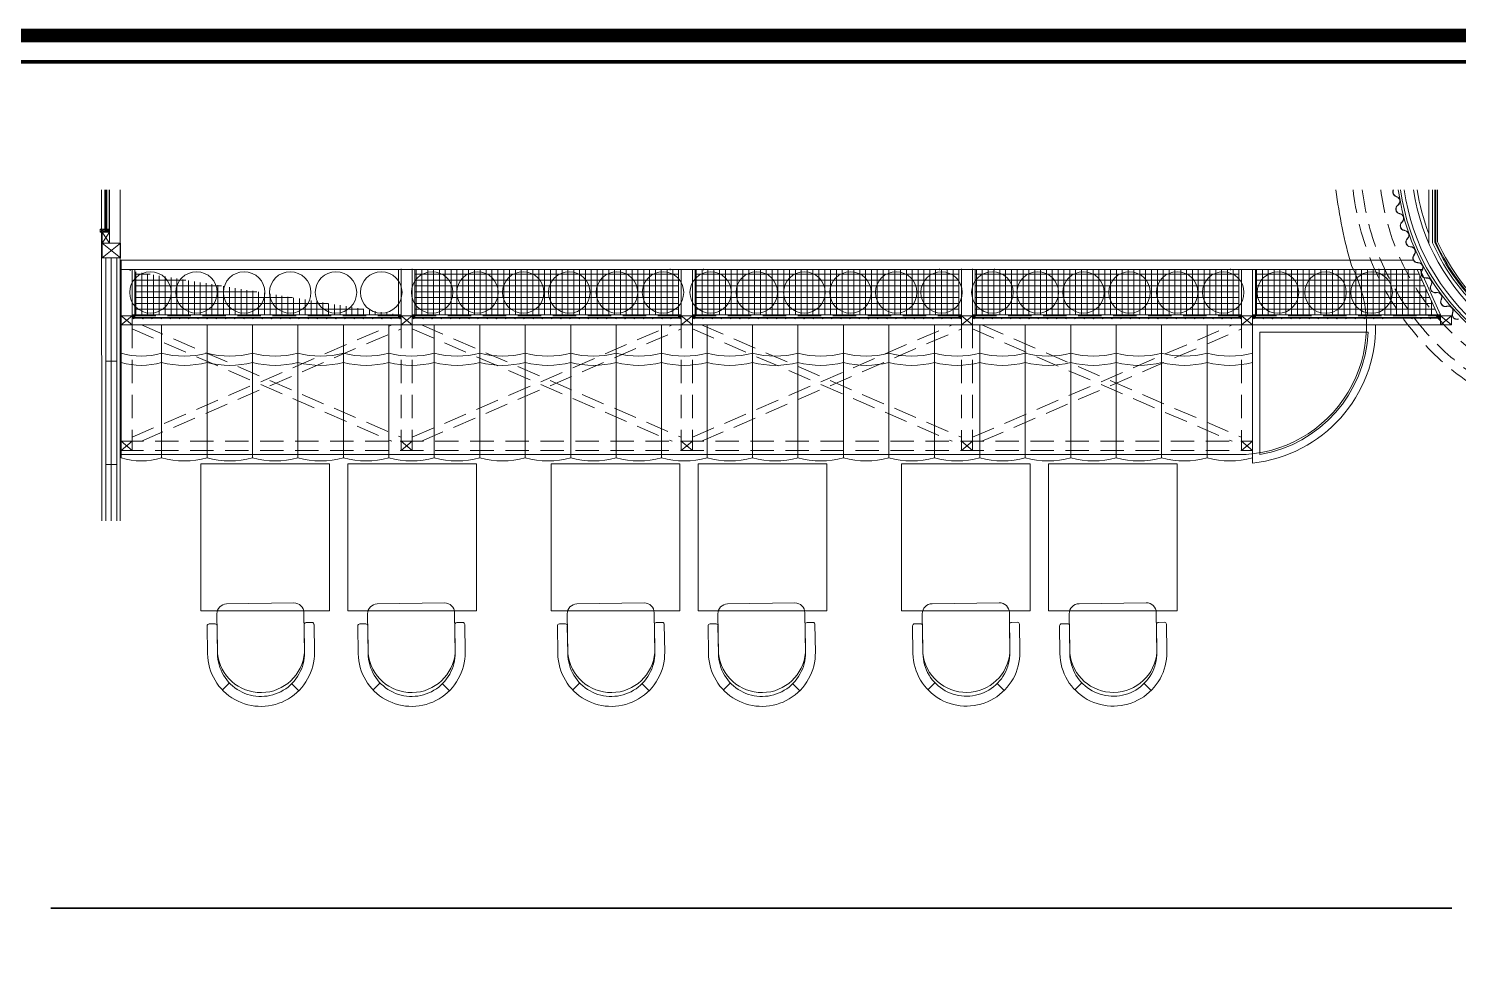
# Model space of a CAD drawing. Header units: millimetres. Extents: x 54215 to 67697, y 23496 to 56611.
# Drawn here: x 59034 to 59812, y 28846 to 29359 of the extents above; entities that cross this region are included whole.
import ezdxf

# ---------------------------------------------------------------- set-up
doc = ezdxf.new("R2010")
doc.units = ezdxf.units.MM
doc.linetypes.add('DASHED', pattern=[19.05, 12.7, -6.35])
for name, color, linetype, lineweight in [('1-kutu profil', 5, 'Continuous', 0), ('no3_ahsap gorunus on ince', 32, 'Continuous', 13), ('no3_cam gorunus on', 142, 'Continuous', 15), ('no3_duvar kaplama', 8, 'Continuous', 0), ('no3_duvar mevcut', 4, 'Continuous', 35), ('no3_kutu profil gorunus', 8, 'Continuous', 0), ('no3_kutuprofil kesit', 74, 'Continuous', 18), ('no3_lejand', 255, 'Continuous', 13), ('no3_tefriş arka ince', 65, 'Continuous', 13), ('no3_tefriş izdüşüm', 87, 'Continuous', 15)]:
    doc.layers.add(name, color=color, linetype=linetype, lineweight=lineweight)
for name, color, linetype, lineweight, true_color in [('no3_alçıpan kesit', 7, 'Continuous', 20, 0xf5003d), ('no3_doğrama kesit', 7, 'Continuous', 18, 0x35355a), ('no3_sandalye masa', 7, 'Continuous', 15, 0x9e0025), ('no3_tefriş ön ince', 7, 'Continuous', 18, 0x8c1aff)]:
    doc.layers.add(name, color=color, linetype=linetype, lineweight=lineweight, true_color=true_color)

# ---------------------------------------------------------------- blocks, each defined once
blk = doc.blocks.new('madalyon kolçaklı')
at = {"layer": 'no3_sandalye masa'}
for p, q in [((4897.04, 1692.8, 0), (4900.79, 1696.66, 0)), ((4863.15, 1691.91, 0), (4859.29, 1695.66, 0)), ((4851.45, 1660.73, 0), (4851.45, 1675.81, 0)), ((4856.83, 1660.73, 0), (4856.83, 1675.81, 0)), ((4856.83, 1675.78, 0), (4856.83, 1654.24, 0)), ((4904.2, 1676.02, 0), (4904.2, 1654.49, 0)), ((4904.22, 1660.73, 0), (4904.22, 1675.8, 0)), ((4909.6, 1660.73, 0), (4909.6, 1675.8, 0)), ((4855.78, 1659.65, 0), (4852.54, 1659.65, 0)), ((4905.27, 1659.65, 0), (4908.5, 1659.65, 0)), ((4862.22, 1648.88, 0), (4898.81, 1648.88, 0))]:
    blk.add_line(p, q, dxfattribs=at)
for centre, radius, start, end in [((4880.52, 1675.81, 0), 29.08, 359.99827, 179.99827), ((4880.52, 1675.81, 0), 23.69, 359.99827, 179.99827), ((4880.53, 1673.6, 0), 23.79, 5.39536, 174.75062), ((4852.54, 1660.73, 0), 1.08, 177.79404, 269.99827), ((4855.78, 1660.73, 0), 1.08, 269.99827, 357.50636), ((4905.27, 1660.73, 0), 1.08, 182.49018, 269.99827), ((4908.5, 1660.73, 0), 1.08, 269.99827, 2.2025), ((4862.22, 1654.27, 0), 5.38, 179.99827, 269.99827), ((4898.81, 1654.27, 0), 5.38, 269.99827, 359.99827)]:
    blk.add_arc(centre, radius, start, end, dxfattribs=at)
blk = doc.blocks.new('dwfrtklş')
at = {"layer": 'no3_tefriş ön ince'}
for p, q in [((62895, 26537.61), (62895, 26517.21)), ((62917.02, 26537.61), (63510.55, 26537.61)), ((62917.02, 26537.61), (62917.02, 26517.21)), ((62917.02, 26537.61), (62917.02, 26517.21)), ((62941.75, 26537.61), (62941.75, 26517.21)), ((62966.48, 26537.61), (62966.48, 26517.21)), ((62991.21, 26537.61), (62991.21, 26517.21)), ((63015.94, 26537.61), (63015.94, 26517.21)), ((63040.67, 26537.61), (63040.67, 26517.21)), ((63065.4, 26537.61), (63065.4, 26517.21)), ((63090.13, 26537.61), (63090.13, 26517.21)), ((63114.86, 26537.61), (63114.86, 26517.21)), ((63139.59, 26537.61), (63139.59, 26517.21)), ((63164.32, 26537.61), (63164.32, 26517.21)), ((63189.05, 26537.61), (63189.05, 26517.21)), ((63213.78, 26537.61), (63213.78, 26517.21)), ((63238.51, 26537.61), (63238.51, 26517.21)), ((63263.24, 26537.61), (63263.24, 26517.21)), ((63287.97, 26537.61), (63287.97, 26517.21)), ((63312.7, 26537.61), (63312.7, 26517.21)), ((63337.43, 26537.61), (63337.43, 26517.21)), ((63362.16, 26537.61), (63362.16, 26517.21)), ((63386.89, 26537.61), (63386.89, 26517.21)), ((63411.62, 26537.61), (63411.62, 26517.21)), ((63436.35, 26537.61), (63436.35, 26517.21)), ((63461.08, 26537.61), (63461.08, 26517.21)), ((63485.81, 26537.61), (63485.81, 26517.21)), ((63510.55, 26537.61), (63510.55, 26517.21)), ((62895, 26465.21), (62895, 26517.21)), ((62917.02, 26465.21), (62917.02, 26517.21)), ((62917.02, 26517.21), (62917.02, 26465.21)), ((62941.75, 26517.21), (62941.75, 26465.21)), ((62966.48, 26517.21), (62966.48, 26465.21)), ((62991.21, 26517.21), (62991.21, 26465.21)), ((63015.94, 26517.21), (63015.94, 26465.21)), ((63040.67, 26517.21), (63040.67, 26465.21)), ((63065.4, 26517.21), (63065.4, 26465.21)), ((63090.13, 26517.21), (63090.13, 26465.21)), ((63114.86, 26517.21), (63114.86, 26465.21)), ((63139.59, 26517.21), (63139.59, 26465.21)), ((63164.32, 26517.21), (63164.32, 26465.21)), ((63189.05, 26517.21), (63189.05, 26465.21)), ((63213.78, 26517.21), (63213.78, 26465.21)), ((63238.51, 26517.21), (63238.51, 26465.21)), ((63263.24, 26517.21), (63263.24, 26465.21)), ((63287.97, 26517.21), (63287.97, 26465.21)), ((63312.7, 26517.21), (63312.7, 26465.21)), ((63337.43, 26517.21), (63337.43, 26465.21)), ((63362.16, 26517.21), (63362.16, 26465.21)), ((63386.89, 26517.21), (63386.89, 26465.21)), ((63411.62, 26517.21), (63411.62, 26465.21)), ((63436.35, 26517.21), (63436.35, 26465.21)), ((63461.08, 26517.21), (63461.08, 26465.21)), ((63485.81, 26517.21), (63485.81, 26465.21)), ((63510.55, 26517.21), (63510.55, 26465.21))]:
    blk.add_line(p, q, dxfattribs=at)
for centre, radius, start, end in [((62906.01, 26559.18), 38.57, 253.41961, 286.58039), ((62906.01, 26554.18), 38.57, 253.41961, 286.58039), ((62929.38, 26569.07), 48.47, 255.219, 284.781), ((62929.38, 26564.07), 48.47, 255.219, 284.781), ((62954.11, 26569.07), 48.47, 255.219, 284.781), ((62954.11, 26564.07), 48.47, 255.219, 284.781), ((62978.84, 26569.07), 48.47, 255.219, 284.781), ((62978.84, 26564.07), 48.47, 255.219, 284.781), ((63003.57, 26569.07), 48.47, 255.219, 284.781), ((63003.57, 26564.07), 48.47, 255.219, 284.781), ((63028.3, 26569.07), 48.47, 255.219, 284.781), ((63028.3, 26564.07), 48.47, 255.219, 284.781), ((63053.03, 26569.07), 48.47, 255.219, 284.781), ((63053.03, 26564.07), 48.47, 255.219, 284.781), ((63077.76, 26569.07), 48.47, 255.219, 284.781), ((63077.76, 26564.07), 48.47, 255.219, 284.781), ((63102.49, 26569.07), 48.47, 255.219, 284.781), ((63102.49, 26564.07), 48.47, 255.219, 284.781), ((63127.22, 26569.07), 48.47, 255.219, 284.781), ((63127.22, 26564.07), 48.47, 255.219, 284.781), ((63151.95, 26569.07), 48.47, 255.219, 284.781), ((63151.95, 26564.07), 48.47, 255.219, 284.781), ((63176.68, 26569.07), 48.47, 255.219, 284.781), ((63176.68, 26564.07), 48.47, 255.219, 284.781), ((63201.42, 26569.07), 48.47, 255.219, 284.781), ((63201.42, 26564.07), 48.47, 255.219, 284.781), ((63226.15, 26569.07), 48.47, 255.219, 284.781), ((63226.15, 26564.07), 48.47, 255.219, 284.781), ((63250.88, 26569.07), 48.47, 255.219, 284.781), ((63250.88, 26564.07), 48.47, 255.219, 284.781), ((63275.61, 26569.07), 48.47, 255.219, 284.781), ((63275.61, 26564.07), 48.47, 255.219, 284.781), ((63300.34, 26569.07), 48.47, 255.219, 284.781), ((63300.34, 26564.07), 48.47, 255.219, 284.781), ((63325.07, 26569.07), 48.47, 255.219, 284.781), ((63325.07, 26564.07), 48.47, 255.219, 284.781), ((63349.8, 26569.07), 48.47, 255.219, 284.781), ((63349.8, 26564.07), 48.47, 255.219, 284.781), ((63374.53, 26569.07), 48.47, 255.219, 284.781), ((63374.53, 26564.07), 48.47, 255.219, 284.781), ((63399.26, 26569.07), 48.47, 255.219, 284.781), ((63399.26, 26564.07), 48.47, 255.219, 284.781), ((63423.99, 26569.07), 48.47, 255.219, 284.781), ((63423.99, 26564.07), 48.47, 255.219, 284.781), ((63448.72, 26569.07), 48.47, 255.219, 284.781), ((63448.72, 26564.07), 48.47, 255.219, 284.781), ((63473.45, 26569.07), 48.47, 255.219, 284.781), ((63473.45, 26564.07), 48.47, 255.219, 284.781), ((63498.18, 26569.07), 48.47, 255.219, 284.781), ((63498.18, 26564.07), 48.47, 255.219, 284.781), ((62906.01, 26502.18), 38.57, 253.41961, 286.58039), ((62929.38, 26512.08), 48.47, 255.219, 284.781), ((62954.11, 26512.08), 48.47, 255.219, 284.781), ((62978.84, 26512.08), 48.47, 255.219, 284.781), ((63003.57, 26512.08), 48.47, 255.219, 284.781), ((63028.3, 26512.08), 48.47, 255.219, 284.781), ((63053.03, 26512.08), 48.47, 255.219, 284.781), ((63077.76, 26512.08), 48.47, 255.219, 284.781), ((63102.49, 26512.08), 48.47, 255.219, 284.781), ((63127.22, 26512.08), 48.47, 255.219, 284.781), ((63151.95, 26512.08), 48.47, 255.219, 284.781), ((63176.68, 26512.08), 48.47, 255.219, 284.781), ((63201.42, 26512.08), 48.47, 255.219, 284.781), ((63226.15, 26512.08), 48.47, 255.219, 284.781), ((63250.88, 26512.08), 48.47, 255.219, 284.781), ((63275.61, 26512.08), 48.47, 255.219, 284.781), ((63300.34, 26512.08), 48.47, 255.219, 284.781), ((63325.07, 26512.08), 48.47, 255.219, 284.781), ((63349.8, 26512.08), 48.47, 255.219, 284.781), ((63374.53, 26512.08), 48.47, 255.219, 284.781), ((63399.26, 26512.08), 48.47, 255.219, 284.781), ((63423.99, 26512.08), 48.47, 255.219, 284.781), ((63448.72, 26512.08), 48.47, 255.219, 284.781), ((63473.45, 26512.08), 48.47, 255.219, 284.781), ((63498.18, 26512.08), 48.47, 255.219, 284.781)]:
    blk.add_arc(centre, radius, start, end, dxfattribs=at)

msp = doc.modelspace()

# ---------------------------------------------------------------- hatches: boundary and pattern name
at = {"layer": 'no3_duvar kaplama'}
h = msp.add_hatch(dxfattribs=at)
h.set_pattern_fill('NET', color=256)
h.set_pattern_definition([(9e-15, (-3810.512, 2659.9187), (0, 3.175), []), (90, (-3810.512, 2659.9187), (-3.175, 2e-16), [])])
edge = h.paths.add_edge_path(flags=17)
edge.add_line((59754.841, 29227.742), (59701.533, 29227.742))
edge.add_line((59701.533, 29227.742), (59701.533, 29202.998))
edge.add_line((59701.533, 29202.998), (59761.725, 29202.998))
edge.add_arc((59691.988, 29196.928), 70, 4.974218, 26.116889)
edge = h.paths.add_edge_path()
edge.add_line((59789.762, 29227.437), (59754.841, 29227.742))
edge.add_arc((59691.988, 29196.928), 70, 4.974218, 26.116889, ccw=False)
edge.add_line((59761.725, 29202.998), (59800.787, 29202.692))
edge.add_line((59800.787, 29202.692), (59789.762, 29227.437))
h.paths.add_polyline_path([(59692.533, 29227.742), (59549.147, 29227.742), (59549.147, 29202.998), (59692.533, 29202.998)], flags=17)
h.paths.add_polyline_path([(59540.147, 29227.742), (59396.761, 29227.742), (59396.761, 29202.998), (59540.147, 29202.998)], flags=17)
h.paths.add_polyline_path([(59387.761, 29227.742), (59244.375, 29227.742), (59244.375, 29202.998), (59387.761, 29202.998)], flags=17)
edge = h.paths.add_edge_path()
edge.add_line((59787.386, 29227.742), (59084.488, 29227.742))
edge.add_line((59235.375, 29202.998), (59235.375, 29227.742))
edge.add_line((59235.375, 29202.998), (59091.988, 29202.998))
edge.add_line((59091.988, 29202.998), (59091.988, 29227.742))

# ---------------------------------------------------------------- linework, layer by layer
msp.add_line((59078.155, 29249.551), (59078.155, 29271.079))
at = {"color": 252, "const_width": 2.031}
msp.add_lwpolyline([(60417.076, 28835.787, -0.4142136), (60407.53, 28826.241), (60047.189, 28826.241, 0.4142136), (60023.326, 28802.378), (60023.326, 28570.426, 0.4142136), (60047.189, 28546.563), (60407.53, 28546.563, -0.4142136), (60417.076, 28537.017), (60417.076, 28221.372), (58618.399, 28221.372), (58618.399, 29340.736), (60417.076, 29340.736), (60417.076, 28835.787)], format="xyb", dxfattribs=at)
for p in [(59236.875, 29227.742), (59242.875, 29227.742), (59383.261, 29227.742), (59401.261, 29227.742), (59529.647, 29227.742), (59541.647, 29227.742), (59547.647, 29227.742), (59559.647, 29227.742), (59688.033, 29227.742), (59768.766, 29227.676)]:
    msp.add_point(p)
at = {"layer": 'no3_ahsap gorunus on ince'}
for points in [[(59700.033, 29197.498), (59766.986, 29197.498, -0.3852539), (59700.033, 29122.361)], [(59704.033, 29193.498), (59762.906, 29193.498, -0.3514859), (59704.033, 29126.957)]]:
    msp.add_lwpolyline(points, format="xyb", close=True, dxfattribs=at)
at = {"layer": 'no3_alçıpan kesit', "lineweight": 13}
for p, q in [((59797.97, 29271.079), (59797.97, 29242.245)), ((59799.17, 29271.079), (59799.17, 29242.498))]:
    msp.add_line(p, q, dxfattribs=at)
for radius, start, end in [(123.121, 187.813545, 230.758693), (121.921, 187.890936, 230.194754), (112.921, 203.802141, 230.149806), (111.721, 203.931511, 230.758693)]:
    msp.add_arc((59901.287, 29287.817), radius, start, end, dxfattribs=at)
at = {"layer": 'no3_cam gorunus on'}
for p, q in [((59075.655, 29271.079), (59075.655, 29248.051)), ((59076.155, 29271.079), (59076.155, 29248.051)), ((59076.655, 29271.079), (59076.655, 29248.051))]:
    msp.add_line(p, q, dxfattribs=at)
at = {"layer": 'no3_doğrama kesit'}
for p, q in [((59076.155, 29234.051), (59076.155, 29090.885)), ((59079.155, 29234.051), (59079.155, 29090.885)), ((59082.155, 29234.051), (59082.155, 29090.885)), ((59076.155, 29177.82), (59082.155, 29177.82)), ((59076.155, 29121.589), (59082.155, 29121.589))]:
    msp.add_line(p, q, dxfattribs=at)
for p in [(59079.155, 29177.82), (59079.155, 29121.589)]:
    msp.add_point(p, dxfattribs=at)
at = {"layer": 'no3_duvar kaplama', "lineweight": 13}
for p, q in [((59799.67, 29271.079), (59799.67, 29242.605)), ((59800.67, 29271.079), (59800.67, 29242.817))]:
    msp.add_line(p, q, dxfattribs=at)
at = {"layer": 'no3_duvar kaplama'}
for p, q in [((59778.305, 29267.312), (59778.115, 29267.377)), ((59778.345, 29267.431), (59778.155, 29267.496)), ((59779.15, 29262.84), (59778.989, 29262.719)), ((59779.225, 29262.74), (59779.064, 29262.619)), ((59780.062, 29257.973), (59779.868, 29258.028)), ((59780.096, 29258.094), (59779.902, 29258.149)), ((59781.339, 29253.602), (59781.19, 29253.466)), ((59781.423, 29253.509), (59781.275, 29253.373)), ((59782.716, 29248.845), (59782.517, 29248.881)), ((59782.738, 29248.969), (59782.54, 29249.004)), ((59784.304, 29244.579), (59784.165, 29244.432)), ((59784.395, 29244.492), (59784.257, 29244.346)), ((59786.023, 29239.935), (59785.822, 29239.956)), ((59786.036, 29240.06), (59785.835, 29240.081)), ((59787.938, 29235.805), (59787.812, 29235.649)), ((59788.036, 29235.727), (59787.91, 29235.57)), ((59790.015, 29231.31), (59789.814, 29231.316)), ((59790.019, 29231.436), (59789.817, 29231.441)), ((59792.243, 29227.34), (59792.129, 29227.174)), ((59792.347, 29227.269), (59792.232, 29227.103)), ((59794.652, 29223.142), (59794.452, 29223.118)), ((59794.666, 29223.017), (59794.466, 29222.993)), ((59797.151, 29219.208), (59797.049, 29219.034)), ((59797.259, 29219.144), (59797.157, 29218.971)), ((59799.844, 29215.17), (59799.647, 29215.128)), ((59799.87, 29215.047), (59799.673, 29215.005)), ((59802.679, 29211.47), (59802.592, 29211.288)), ((59802.792, 29211.416), (59802.705, 29211.234)), ((59805.702, 29207.748), (59805.509, 29207.69)), ((59805.738, 29207.628), (59805.545, 29207.57)), ((59808.846, 29204.308), (59808.775, 29204.119)), ((59808.964, 29204.264), (59808.893, 29204.075))]:
    msp.add_line(p, q, dxfattribs=at)
for centre, radius, start, end in [((59778.963, 29269.9), 2.663, 153.723662, 251.40802), ((59778.963, 29269.9), 2.537, 152.314944, 251.40802), ((59780.589, 29260.591), 2.663, 126.945682, 254.294039), ((59780.589, 29260.591), 2.537, 126.945682, 254.294039), ((59777.625, 29264.868), 2.537, 306.945682, 74.294039), ((59777.625, 29264.868), 2.663, 306.945682, 74.294039), ((59779.626, 29255.473), 2.537, 312.469959, 79.818315), ((59779.626, 29255.473), 2.663, 312.469959, 79.818315), ((59782.988, 29251.502), 2.663, 132.469959, 259.818315), ((59782.988, 29251.502), 2.537, 132.469959, 259.818315), ((59782.459, 29246.321), 2.537, 316.63934, 83.987696), ((59782.459, 29246.321), 2.663, 316.63934, 83.987696), ((59786.101, 29242.604), 2.663, 136.63934, 263.987696), ((59786.101, 29242.604), 2.537, 136.63934, 263.987696), ((59785.963, 29237.398), 2.537, 321.125318, 88.473675), ((59785.963, 29237.398), 2.663, 321.125318, 88.473675), ((59789.885, 29233.977), 2.663, 141.125318, 268.473675), ((59789.885, 29233.977), 2.537, 141.125318, 268.473675), ((59790.152, 29228.776), 2.663, 325.51302, 92.861376), ((59790.152, 29228.776), 2.537, 325.51302, 92.861376), ((59794.324, 29225.666), 2.663, 145.51302, 272.861376), ((59794.324, 29225.666), 2.537, 145.51302, 272.861376), ((59794.966, 29220.498), 2.663, 329.442814, 96.79117), ((59794.966, 29220.498), 2.537, 329.442814, 96.79117), ((59799.342, 29217.681), 2.663, 149.442814, 276.79117), ((59799.342, 29217.681), 2.537, 149.442814, 276.79117), ((59800.389, 29212.563), 2.663, 334.470763, 101.819119), ((59800.389, 29212.563), 2.537, 334.470763, 101.819119), ((59804.995, 29210.14), 2.663, 154.470763, 281.819119), ((59804.995, 29210.14), 2.537, 154.470763, 281.819119), ((59806.47, 29205.199), 2.663, 339.435742, 106.784099), ((59806.47, 29205.199), 2.537, 339.435742, 106.784099), ((59811.268, 29203.184), 2.663, 159.435742, 286.784099), ((59811.268, 29203.184), 2.537, 159.435742, 286.784099)]:
    msp.add_arc(centre, radius, start, end, dxfattribs=at)
at = {"layer": 'no3_duvar kaplama', "lineweight": 13}
for radius, start in [(111.221, 203.986041), (110.221, 204.096229)]:
    msp.add_arc((59901.287, 29287.817), radius, start, 230.758693, dxfattribs=at)
at = {"layer": 'no3_duvar mevcut'}
msp.add_line((59046.284, 28880.215), (59808.404, 28880.215), dxfattribs=at)
at = {"layer": 'no3_kutu profil gorunus'}
for p, q in [((59073.993, 29090.885), (59073.898, 29271.079)), ((59083.898, 29271.079), (59083.993, 29090.885)), ((59787.526, 29232.742), (59084.488, 29232.742)), ((59084.488, 29197.524), (59084.488, 29232.742)), ((59792.469, 29227.742), (59084.488, 29227.742)), ((59090.488, 29197.524), (59090.488, 29227.742)), ((59091.988, 29202.998), (59091.988, 29227.742)), ((59235.375, 29202.998), (59235.375, 29227.742)), ((59236.875, 29202.524), (59236.875, 29227.742)), ((59242.875, 29202.524), (59242.875, 29227.742)), ((59244.375, 29202.998), (59244.375, 29227.742)), ((59387.761, 29202.998), (59387.761, 29227.742)), ((59389.261, 29202.524), (59389.261, 29227.742)), ((59395.261, 29202.524), (59395.261, 29227.742)), ((59396.761, 29202.998), (59396.761, 29227.742)), ((59540.147, 29202.998), (59540.147, 29227.742)), ((59541.647, 29202.524), (59541.647, 29227.742)), ((59547.647, 29202.524), (59547.647, 29227.742)), ((59549.147, 29202.998), (59549.147, 29227.742)), ((59692.533, 29202.998), (59692.533, 29227.742)), ((59694.033, 29202.524), (59694.033, 29227.742)), ((59700.033, 29202.524), (59700.033, 29227.742)), ((59701.533, 29202.998), (59701.533, 29227.742)), ((59800.923, 29202.387), (59789.626, 29227.742)), ((59802.293, 29202.998), (59791.268, 29227.742)), ((59236.875, 29201.198), (59090.488, 29201.198)), ((59235.375, 29202.998), (59091.988, 29202.998)), ((59235.375, 29201.498), (59091.988, 29201.498)), ((59389.261, 29201.198), (59242.875, 29201.198)), ((59387.761, 29202.998), (59244.375, 29202.998)), ((59387.761, 29201.498), (59244.375, 29201.498)), ((59541.647, 29201.198), (59395.261, 29201.198)), ((59540.147, 29202.998), (59396.761, 29202.998)), ((59540.147, 29201.498), (59396.761, 29201.498)), ((59694.033, 29201.198), (59547.647, 29201.198)), ((59692.533, 29202.998), (59549.147, 29202.998)), ((59692.533, 29201.498), (59549.147, 29201.498)), ((59802.293, 29201.198), (59700.033, 29201.198)), ((59800.793, 29202.998), (59701.533, 29202.998)), ((59800.793, 29201.498), (59701.533, 29201.498)), ((59084.488, 29197.524), (59808.293, 29197.524))]:
    msp.add_line(p, q, dxfattribs=at)
at = {"layer": 'no3_kutu profil gorunus', "lineweight": 13}
msp.add_line((59795.97, 29271.079), (59795.97, 29241.825), dxfattribs=at)
at = {"layer": 'no3_kutu profil gorunus', "linetype": 'DASHED'}
for p, q in [((59808.293, 29202.498), (59084.488, 29202.498)), ((59084.488, 29197.524), (59084.488, 29129.224)), ((59090.488, 29197.524), (59090.488, 29129.224)), ((59090.488, 29136.403), (59231.836, 29197.524)), ((59090.488, 29195.345), (59231.836, 29134.224)), ((59095.528, 29197.524), (59236.875, 29136.403)), ((59095.528, 29134.224), (59236.875, 29195.345)), ((59236.875, 29197.524), (59236.875, 29129.224)), ((59242.875, 29197.524), (59242.875, 29129.224)), ((59242.875, 29136.403), (59384.222, 29197.524)), ((59242.875, 29195.345), (59384.222, 29134.224)), ((59247.914, 29197.524), (59389.261, 29136.403)), ((59247.914, 29134.224), (59389.261, 29195.345)), ((59389.261, 29197.524), (59389.261, 29129.224)), ((59395.261, 29197.524), (59395.261, 29129.224)), ((59395.261, 29136.403), (59536.608, 29197.524)), ((59395.261, 29195.345), (59536.608, 29134.224)), ((59400.3, 29197.524), (59541.647, 29136.403)), ((59400.3, 29134.224), (59541.647, 29195.345)), ((59541.647, 29197.498), (59541.647, 29129.198)), ((59547.647, 29197.524), (59547.647, 29129.224)), ((59547.647, 29136.377), (59688.994, 29197.498)), ((59547.647, 29195.319), (59688.994, 29134.198)), ((59552.686, 29197.498), (59694.033, 29136.377)), ((59552.686, 29134.198), (59694.033, 29195.319)), ((59694.033, 29197.498), (59694.033, 29129.198)), ((59700.033, 29197.498), (59700.033, 29129.198)), ((59083.973, 29134.224), (59700.033, 29134.224)), ((59084.488, 29129.224), (59090.488, 29134.224)), ((59090.488, 29129.224), (59084.488, 29134.224)), ((59236.875, 29129.224), (59242.875, 29134.224)), ((59242.875, 29129.224), (59236.875, 29134.224)), ((59389.261, 29129.224), (59395.261, 29134.224)), ((59395.261, 29129.224), (59389.261, 29134.224)), ((59541.647, 29129.224), (59547.647, 29134.224)), ((59547.647, 29129.224), (59541.647, 29134.224)), ((59694.033, 29129.198), (59700.033, 29134.198)), ((59700.033, 29129.198), (59694.033, 29134.198)), ((59083.973, 29129.224), (59700.033, 29129.224))]:
    msp.add_line(p, q, dxfattribs=at)
for points in [[(59084.488, 29129.224), (59090.488, 29129.224), (59090.488, 29134.224), (59084.488, 29134.224)], [(59236.875, 29129.224), (59242.875, 29129.224), (59242.875, 29134.224), (59236.875, 29134.224)], [(59389.261, 29129.224), (59395.261, 29129.224), (59395.261, 29134.224), (59389.261, 29134.224)], [(59541.647, 29129.224), (59547.647, 29129.224), (59547.647, 29134.224), (59541.647, 29134.224)], [(59694.033, 29129.198), (59700.033, 29129.198), (59700.033, 29134.198), (59694.033, 29134.198)]]:
    msp.add_lwpolyline(points, close=True, dxfattribs=at)
at = {"layer": 'no3_kutu profil gorunus', "lineweight": 13}
for radius, start, end in [(119.921, 188.023398, 230.185349), (114.921, 188.374935, 230.160403), (112.921, 188.524362, 201.147293)]:
    msp.add_arc((59901.287, 29287.817), radius, start, end, dxfattribs=at)
at = {"layer": 'no3_kutuprofil kesit'}
for p, q in [((59073.155, 29248.051), (59075.655, 29249.551)), ((59075.655, 29248.051), (59073.155, 29249.551)), ((59074.155, 29248.051), (59078.155, 29242.051)), ((59074.161, 29242.051), (59078.155, 29248.045)), ((59076.655, 29248.051), (59078.155, 29249.551)), ((59078.155, 29248.051), (59076.655, 29249.551)), ((59084.155, 29242.051), (59074.155, 29234.051)), ((59084.155, 29234.051), (59074.155, 29242.051)), ((59084.488, 29197.524), (59090.488, 29202.524)), ((59090.488, 29197.524), (59084.488, 29202.524)), ((59091.988, 29202.998), (59090.488, 29201.498)), ((59091.988, 29201.498), (59090.488, 29202.998)), ((59236.875, 29202.998), (59235.375, 29201.498)), ((59236.875, 29201.498), (59235.375, 29202.998)), ((59236.875, 29197.524), (59242.875, 29202.524)), ((59242.875, 29197.524), (59236.875, 29202.524)), ((59244.375, 29202.998), (59242.875, 29201.498)), ((59244.375, 29201.498), (59242.875, 29202.998)), ((59389.261, 29202.998), (59387.761, 29201.498)), ((59389.261, 29201.498), (59387.761, 29202.998)), ((59389.261, 29197.524), (59395.261, 29202.524)), ((59395.261, 29197.524), (59389.261, 29202.524)), ((59396.761, 29202.998), (59395.261, 29201.498)), ((59396.761, 29201.498), (59395.261, 29202.998)), ((59541.647, 29202.998), (59540.147, 29201.498)), ((59541.647, 29201.498), (59540.147, 29202.998)), ((59541.647, 29197.524), (59547.647, 29202.524)), ((59547.647, 29197.524), (59541.647, 29202.524)), ((59549.147, 29202.998), (59547.647, 29201.498)), ((59549.147, 29201.498), (59547.647, 29202.998)), ((59694.033, 29202.998), (59692.533, 29201.498)), ((59694.033, 29201.498), (59692.533, 29202.998)), ((59694.033, 29197.524), (59700.033, 29202.524)), ((59700.033, 29197.524), (59694.033, 29202.524)), ((59701.533, 29202.998), (59700.033, 29201.498)), ((59701.533, 29201.498), (59700.033, 29202.998)), ((59802.293, 29202.998), (59800.793, 29201.498)), ((59802.293, 29201.498), (59800.793, 29202.998)), ((59802.293, 29197.524), (59808.293, 29202.524)), ((59808.293, 29197.524), (59802.293, 29202.524))]:
    msp.add_line(p, q, dxfattribs=at)
for points in [[(59073.155, 29248.051), (59075.655, 29248.051), (59075.655, 29249.551), (59073.155, 29249.551)], [(59074.155, 29242.051), (59078.155, 29242.051), (59078.155, 29248.051), (59074.155, 29248.051)], [(59076.655, 29248.051), (59078.155, 29248.051), (59078.155, 29249.551), (59076.655, 29249.551)], [(59074.155, 29234.051), (59084.155, 29234.051), (59084.155, 29242.051), (59074.155, 29242.051)], [(59084.488, 29197.524), (59090.488, 29197.524), (59090.488, 29202.524), (59084.488, 29202.524)], [(59091.988, 29202.998), (59091.988, 29201.498), (59090.488, 29201.498), (59090.488, 29202.998)], [(59236.875, 29202.998), (59236.875, 29201.498), (59235.375, 29201.498), (59235.375, 29202.998)], [(59236.875, 29197.524), (59242.875, 29197.524), (59242.875, 29202.524), (59236.875, 29202.524)], [(59244.375, 29202.998), (59244.375, 29201.498), (59242.875, 29201.498), (59242.875, 29202.998)], [(59389.261, 29202.998), (59389.261, 29201.498), (59387.761, 29201.498), (59387.761, 29202.998)], [(59389.261, 29197.524), (59395.261, 29197.524), (59395.261, 29202.524), (59389.261, 29202.524)], [(59396.761, 29202.998), (59396.761, 29201.498), (59395.261, 29201.498), (59395.261, 29202.998)], [(59541.647, 29202.998), (59541.647, 29201.498), (59540.147, 29201.498), (59540.147, 29202.998)], [(59541.647, 29197.524), (59547.647, 29197.524), (59547.647, 29202.524), (59541.647, 29202.524)], [(59549.147, 29202.998), (59549.147, 29201.498), (59547.647, 29201.498), (59547.647, 29202.998)], [(59694.033, 29202.998), (59694.033, 29201.498), (59692.533, 29201.498), (59692.533, 29202.998)], [(59694.033, 29197.524), (59700.033, 29197.524), (59700.033, 29202.524), (59694.033, 29202.524)], [(59701.533, 29202.998), (59701.533, 29201.498), (59700.033, 29201.498), (59700.033, 29202.998)], [(59802.293, 29202.998), (59802.293, 29201.498), (59800.793, 29201.498), (59800.793, 29202.998)], [(59802.293, 29197.524), (59808.293, 29197.524), (59808.293, 29202.524), (59802.293, 29202.524)]]:
    msp.add_lwpolyline(points, close=True, dxfattribs=at)
for centre in [(59091.319, 29201.048), (59096.319, 29201.048), (59101.319, 29201.048), (59106.319, 29201.048), (59111.319, 29201.048), (59116.319, 29201.048), (59121.319, 29201.048), (59126.319, 29201.048), (59131.319, 29201.048), (59136.319, 29201.048), (59141.319, 29201.048), (59146.319, 29201.048), (59151.319, 29201.048), (59156.319, 29201.048), (59161.319, 29201.048), (59166.319, 29201.048), (59171.319, 29201.048), (59176.319, 29201.048), (59181.319, 29201.048), (59186.319, 29201.048), (59191.319, 29201.048), (59196.319, 29201.048), (59201.319, 29201.048), (59206.319, 29201.048), (59211.319, 29201.048), (59216.319, 29201.048), (59221.319, 29201.048), (59226.319, 29201.048), (59231.319, 29201.048), (59236.319, 29201.048), (59243.705, 29201.048), (59248.705, 29201.048), (59253.705, 29201.048), (59258.705, 29201.048), (59263.705, 29201.048), (59268.705, 29201.048), (59273.705, 29201.048), (59278.705, 29201.048), (59283.705, 29201.048), (59288.705, 29201.048), (59293.705, 29201.048), (59298.705, 29201.048), (59303.705, 29201.048), (59308.705, 29201.048), (59313.705, 29201.048), (59318.705, 29201.048), (59323.705, 29201.048), (59328.705, 29201.048), (59333.705, 29201.048), (59338.705, 29201.048), (59343.705, 29201.048), (59348.705, 29201.048), (59353.705, 29201.048), (59358.705, 29201.048), (59363.705, 29201.048), (59368.705, 29201.048), (59373.705, 29201.048), (59378.705, 29201.048), (59383.705, 29201.048), (59388.705, 29201.048), (59396.091, 29201.048), (59401.091, 29201.048), (59406.091, 29201.048), (59411.091, 29201.048), (59416.091, 29201.048), (59421.091, 29201.048), (59426.091, 29201.048), (59431.091, 29201.048), (59436.091, 29201.048), (59441.091, 29201.048), (59446.091, 29201.048), (59451.091, 29201.048), (59456.091, 29201.048), (59461.091, 29201.048), (59466.091, 29201.048), (59471.091, 29201.048), (59476.091, 29201.048), (59481.091, 29201.048), (59486.091, 29201.048), (59491.091, 29201.048), (59496.091, 29201.048), (59501.091, 29201.048), (59506.091, 29201.048), (59511.091, 29201.048), (59516.091, 29201.048), (59521.091, 29201.048), (59526.091, 29201.048), (59531.091, 29201.048), (59536.091, 29201.048), (59541.091, 29201.048), (59548.477, 29201.048), (59553.477, 29201.048), (59558.477, 29201.048), (59563.477, 29201.048), (59568.477, 29201.048), (59573.477, 29201.048), (59578.477, 29201.048), (59583.477, 29201.048), (59588.477, 29201.048), (59593.477, 29201.048), (59598.477, 29201.048), (59603.477, 29201.048), (59608.477, 29201.048), (59613.477, 29201.048), (59618.477, 29201.048), (59623.477, 29201.048), (59628.477, 29201.048), (59633.477, 29201.048), (59638.477, 29201.048), (59643.477, 29201.048), (59648.477, 29201.048), (59653.477, 29201.048), (59658.477, 29201.048), (59663.477, 29201.048), (59668.477, 29201.048), (59673.477, 29201.048), (59678.477, 29201.048), (59683.477, 29201.048), (59688.477, 29201.048), (59693.477, 29201.048), (59700.863, 29201.048), (59705.863, 29201.048), (59710.863, 29201.048), (59715.863, 29201.048), (59720.863, 29201.048), (59725.863, 29201.048), (59730.863, 29201.048), (59735.863, 29201.048), (59740.863, 29201.048), (59745.863, 29201.048), (59750.863, 29201.048), (59755.863, 29201.048), (59760.863, 29201.048), (59765.863, 29201.048), (59770.863, 29201.048), (59786.722, 29201.048), (59791.722, 29201.048), (59796.722, 29201.048), (59801.722, 29201.048)]:
    msp.add_circle(centre, 0.15, dxfattribs=at)
at = {"layer": 'no3_lejand', "color": 1, "const_width": 7.466}
msp.add_lwpolyline([(60431.394, 28207.054), (58604.08, 28207.054), (58604.08, 29355.054), (60431.394, 29355.054), (60431.394, 28835.787, -0.4142136), (60407.53, 28811.923), (60047.189, 28811.923, 0.4142136), (60037.644, 28802.378), (60037.644, 28570.426, 0.4142136), (60047.189, 28560.881), (60407.53, 28560.881, -0.4142136), (60431.394, 28537.017), (60431.394, 28207.054)], format="xyb", dxfattribs=at)
at = {"layer": 'no3_sandalye masa'}
for points in [[(59197.84, 29121.928), (59127.84, 29121.928), (59127.84, 29041.928), (59197.84, 29041.928)], [(59277.84, 29121.928), (59207.84, 29121.928), (59207.84, 29041.928), (59277.84, 29041.928)], [(59388.4, 29121.928), (59318.4, 29121.928), (59318.4, 29041.928), (59388.4, 29041.928)], [(59468.4, 29121.928), (59398.4, 29121.928), (59398.4, 29041.928), (59468.4, 29041.928)], [(59578.961, 29121.928), (59508.961, 29121.928), (59508.961, 29041.928), (59578.961, 29041.928)], [(59658.961, 29121.928), (59588.961, 29121.928), (59588.961, 29041.928), (59658.961, 29041.928)]]:
    msp.add_lwpolyline(points, close=True, dxfattribs=at)
at = {"layer": 'no3_tefriş arka ince'}
for centre in [(59100.449, 29215.199), (59125.52, 29215.199), (59151.431, 29215.199), (59176.502, 29215.199), (59201.395, 29215.199), (59226.049, 29215.199), (59253.701, 29215.199), (59278.354, 29215.199), (59303.247, 29215.199), (59328.318, 29215.199), (59354.23, 29215.199), (59379.301, 29215.199), (59405.221, 29215.199), (59430.292, 29215.199), (59456.204, 29215.199), (59481.275, 29215.199), (59506.168, 29215.199), (59530.821, 29215.199), (59558.473, 29215.199), (59583.127, 29215.199), (59608.019, 29215.199), (59633.091, 29215.199), (59659.002, 29215.199), (59684.073, 29215.199), (59713.823, 29215.133), (59739.734, 29215.133), (59764.805, 29215.133)]:
    msp.add_circle(centre, 11.281, dxfattribs=at)
at = {"layer": 'no3_tefriş arka ince', "linetype": 'DASHED'}
for radius, start, end in [(147.569, 186.512876, 244.330838), (142.569, 186.742329, 243.361121), (132.569, 187.253554, 241.171669)]:
    msp.add_arc((59901.287, 29287.817), radius, start, end, dxfattribs=at)
at = {"layer": 'no3_tefriş izdüşüm'}
msp.add_lwpolyline([(59753.767, 29229.843), (59753.767, 29229.843, -0.5660525), (59691.988, 29126.928), (59083.974, 29126.928)], format="xyb", dxfattribs=at)
msp.add_arc((60013.868, 29304.101), 270.493, 187.012217, 195.933862, dxfattribs=at)

# ---------------------------------------------------------------- block references
msp.add_blockref('dwfrtklş', (-3810.512, 2659.919))
at = {"layer": '1-kutu profil', "xscale": -1, "rotation": 180.821883574033}
for p in [(54256.526, 30624.672, 0), (54338.5, 30624.672, 0), (54447.087, 30624.672, 0), (54529.06, 30624.672, 0), (54640.298, 30624.782, 0), (54720.238, 30624.782, 0)]:
    msp.add_blockref('madalyon kolçaklı', p, dxfattribs=at)

doc.saveas('drawing.dxf')
